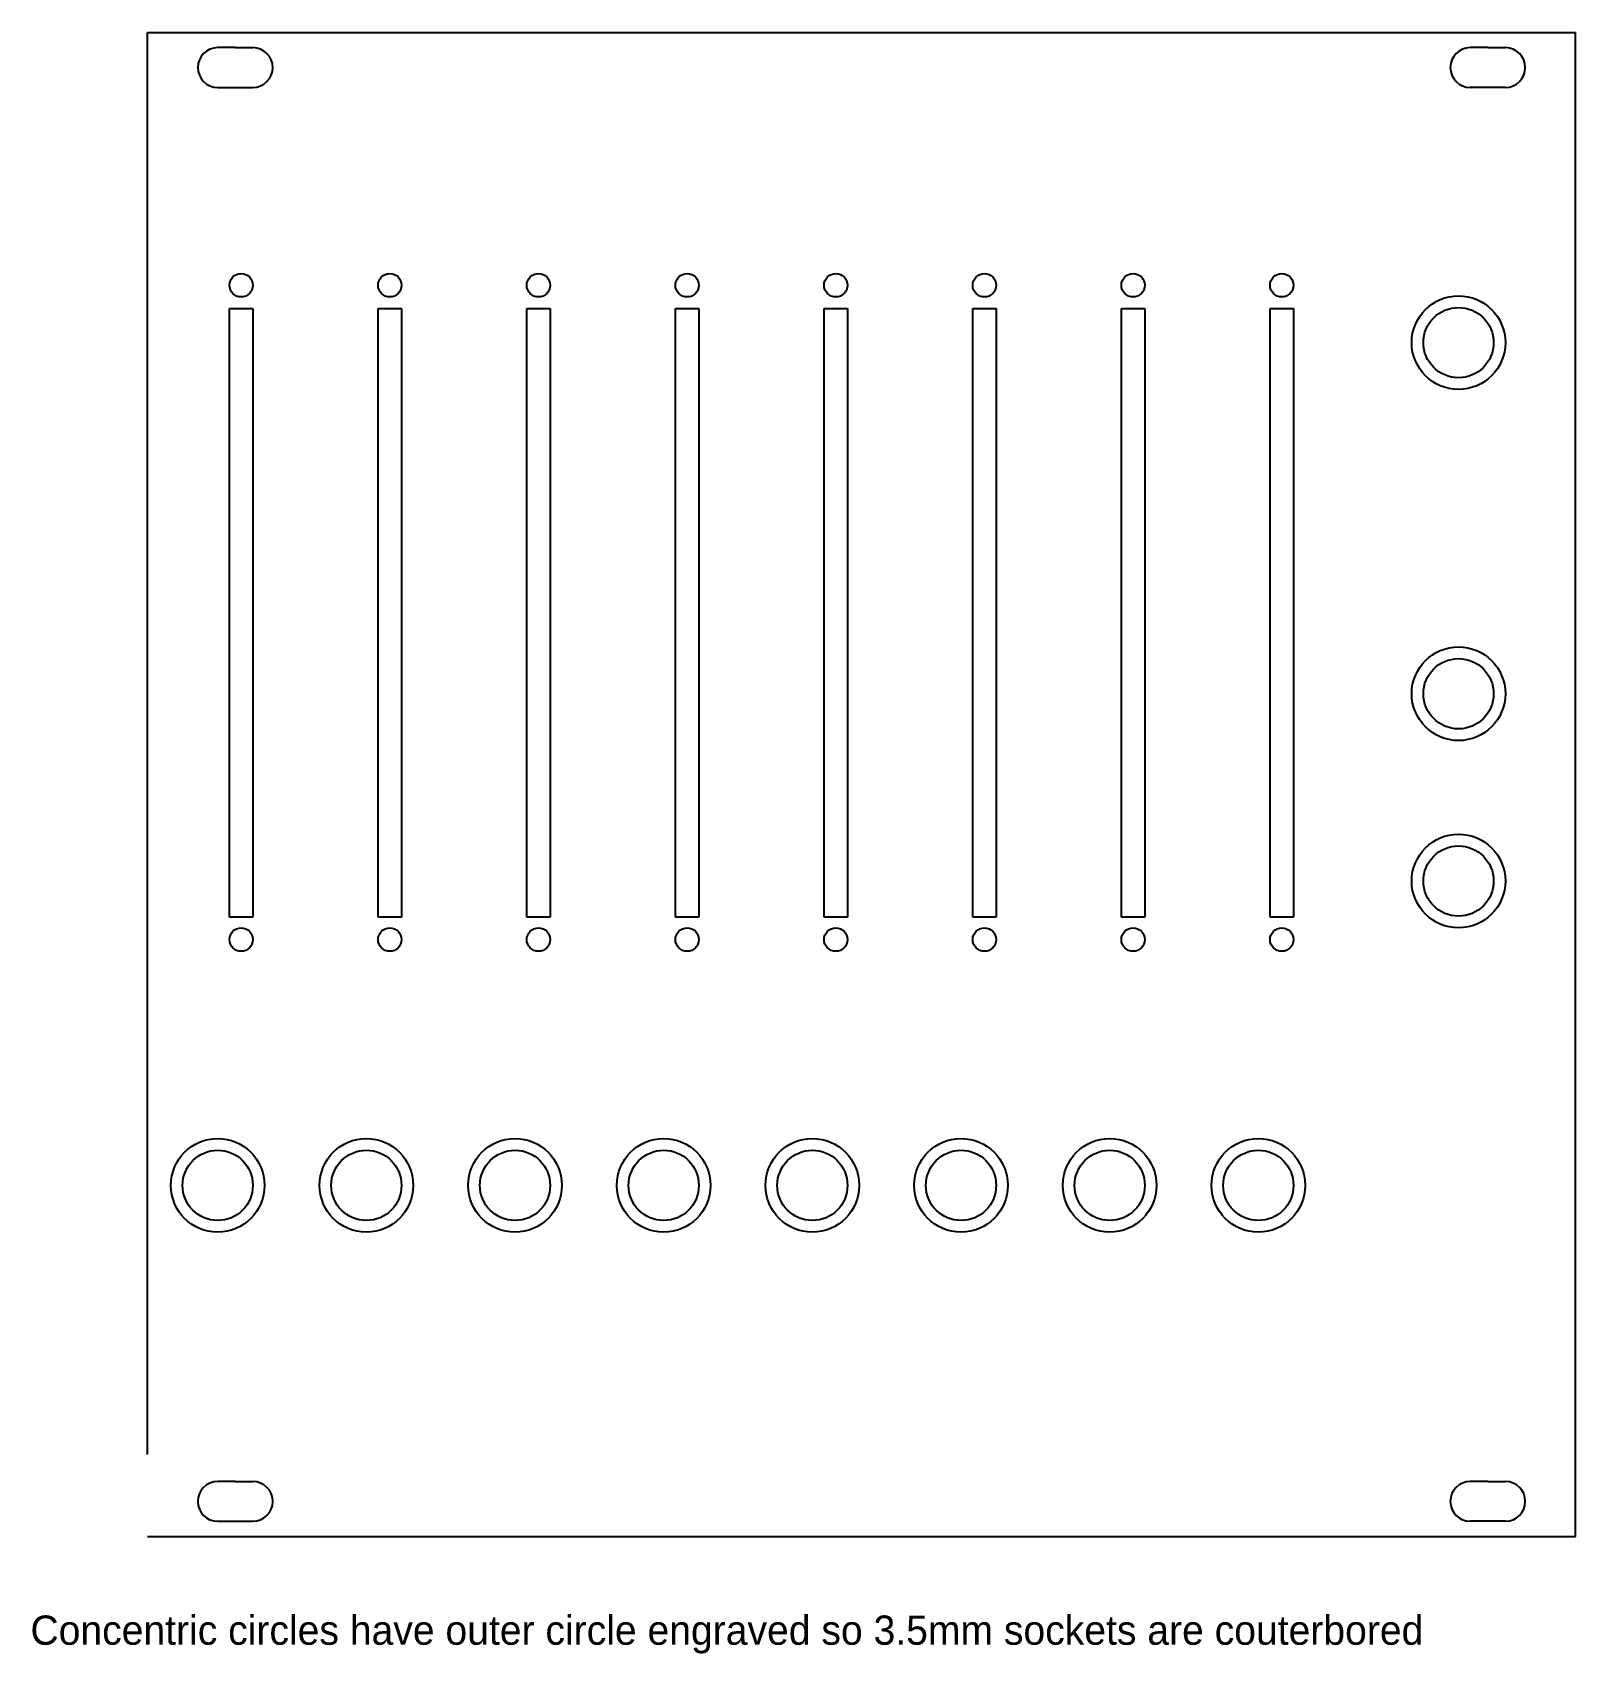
# Model space of a CAD drawing. Header units: millimetres. Extents: x -10 to 122, y -10 to 128.
import ezdxf

# ---------------------------------------------------------------- set-up
doc = ezdxf.new("R2010")
doc.units = ezdxf.units.MM
doc.layers.get('0').update_dxf_attribs({"lineweight": 25})
doc.layers.add('layer 1', color=9, linetype='Continuous', lineweight=25)
doc.styles.add('textstyle11', font='Standard')

msp = doc.modelspace()

# ---------------------------------------------------------------- linework, layer by layer
for p, q in [((0, 7), (0, 128.5)), ((0, 128.5), (122, 128.5)), ((122, 0), (122, 128.5)), ((7.5, 127.2), (6, 127.2)), ((7.5, 127.2), (9, 127.2)), ((114.5, 127.2), (113, 127.2)), ((114.5, 127.2), (116, 127.2)), ((6, 123.8), (9, 123.8)), ((116, 123.8), (113, 123.8)), ((7, 104.9), (9, 104.9)), ((7, 52.9), (7, 104.9)), ((9, 104.9), (9, 52.9)), ((19.7, 104.9), (21.7, 104.9)), ((19.7, 52.9), (19.7, 104.9)), ((21.7, 104.9), (21.7, 52.9)), ((32.4, 104.9), (34.4, 104.9)), ((32.4, 52.9), (32.4, 104.9)), ((34.4, 104.9), (34.4, 52.9)), ((45.1, 104.9), (47.1, 104.9)), ((45.1, 52.9), (45.1, 104.9)), ((47.1, 104.9), (47.1, 52.9)), ((57.8, 104.9), (59.8, 104.9)), ((57.8, 52.9), (57.8, 104.9)), ((59.8, 104.9), (59.8, 52.9)), ((70.5, 104.9), (72.5, 104.9)), ((70.5, 52.9), (70.5, 104.9)), ((72.5, 104.9), (72.5, 52.9)), ((83.2, 104.9), (85.2, 104.9)), ((83.2, 52.9), (83.2, 104.9)), ((85.2, 104.9), (85.2, 52.9)), ((95.9, 104.9), (97.9, 104.9)), ((95.9, 52.9), (95.9, 104.9)), ((97.9, 104.9), (97.9, 52.9)), ((9, 52.9), (7, 52.9)), ((21.7, 52.9), (19.7, 52.9)), ((34.4, 52.9), (32.4, 52.9)), ((47.1, 52.9), (45.1, 52.9)), ((59.8, 52.9), (57.8, 52.9)), ((72.5, 52.9), (70.5, 52.9)), ((85.2, 52.9), (83.2, 52.9)), ((97.9, 52.9), (95.9, 52.9)), ((7.5, 4.7), (6, 4.7)), ((7.5, 4.7), (9, 4.7)), ((114.5, 4.7), (113, 4.7)), ((114.5, 4.7), (116, 4.7)), ((0, 0), (122, 0)), ((6, 1.3), (9, 1.3)), ((116, 1.3), (113, 1.3))]:
    msp.add_line(p, q)
for centre, radius in [((8, 106.9), 1), ((20.7, 106.9), 1), ((33.4, 106.9), 1), ((46.1, 106.9), 1), ((58.8, 106.9), 1), ((71.5, 106.9), 1), ((84.2, 106.9), 1), ((96.9, 106.9), 1), ((112, 102), 4), ((112, 102), 3), ((112, 72), 4), ((112, 72), 3), ((112, 56), 4), ((112, 56), 3), ((8, 51), 1), ((20.7, 51), 1), ((33.4, 51), 1), ((46.1, 51), 1), ((58.8, 51), 1), ((71.5, 51), 1), ((84.2, 51), 1), ((96.9, 51), 1), ((6, 30), 4), ((18.7, 30), 4), ((31.4, 30), 4), ((44.1, 30), 4), ((56.8, 30), 4), ((69.5, 30), 4), ((82.2, 30), 4), ((94.9, 30), 4), ((6, 30), 3), ((18.7, 30), 3), ((31.4, 30), 3), ((44.1, 30), 3), ((56.8, 30), 3), ((69.5, 30), 3), ((82.2, 30), 3), ((94.9, 30), 3)]:
    msp.add_circle(centre, radius)
for centre, start, end in [((6, 125.5), 90, 270), ((9, 125.5), 270, 90), ((113, 125.5), 90, 270), ((116, 125.5), 270, 90), ((6, 3), 90, 270), ((9, 3), 270, 90), ((113, 3), 90, 270), ((116, 3), 270, 90)]:
    msp.add_arc(centre, 1.7, start, end)

# ---------------------------------------------------------------- texts
at = {"layer": 'layer 1', "insert": (-10, -10), "char_height": 2.49767, "attachment_point": 7, "style": 'textstyle11'}
msp.add_mtext('\\fFutura 6|b0|i0|c0|p0;Concentric circles have outer circle engraved so 3.5mm sockets are couterbored', dxfattribs=at)

doc.saveas('drawing.dxf')
